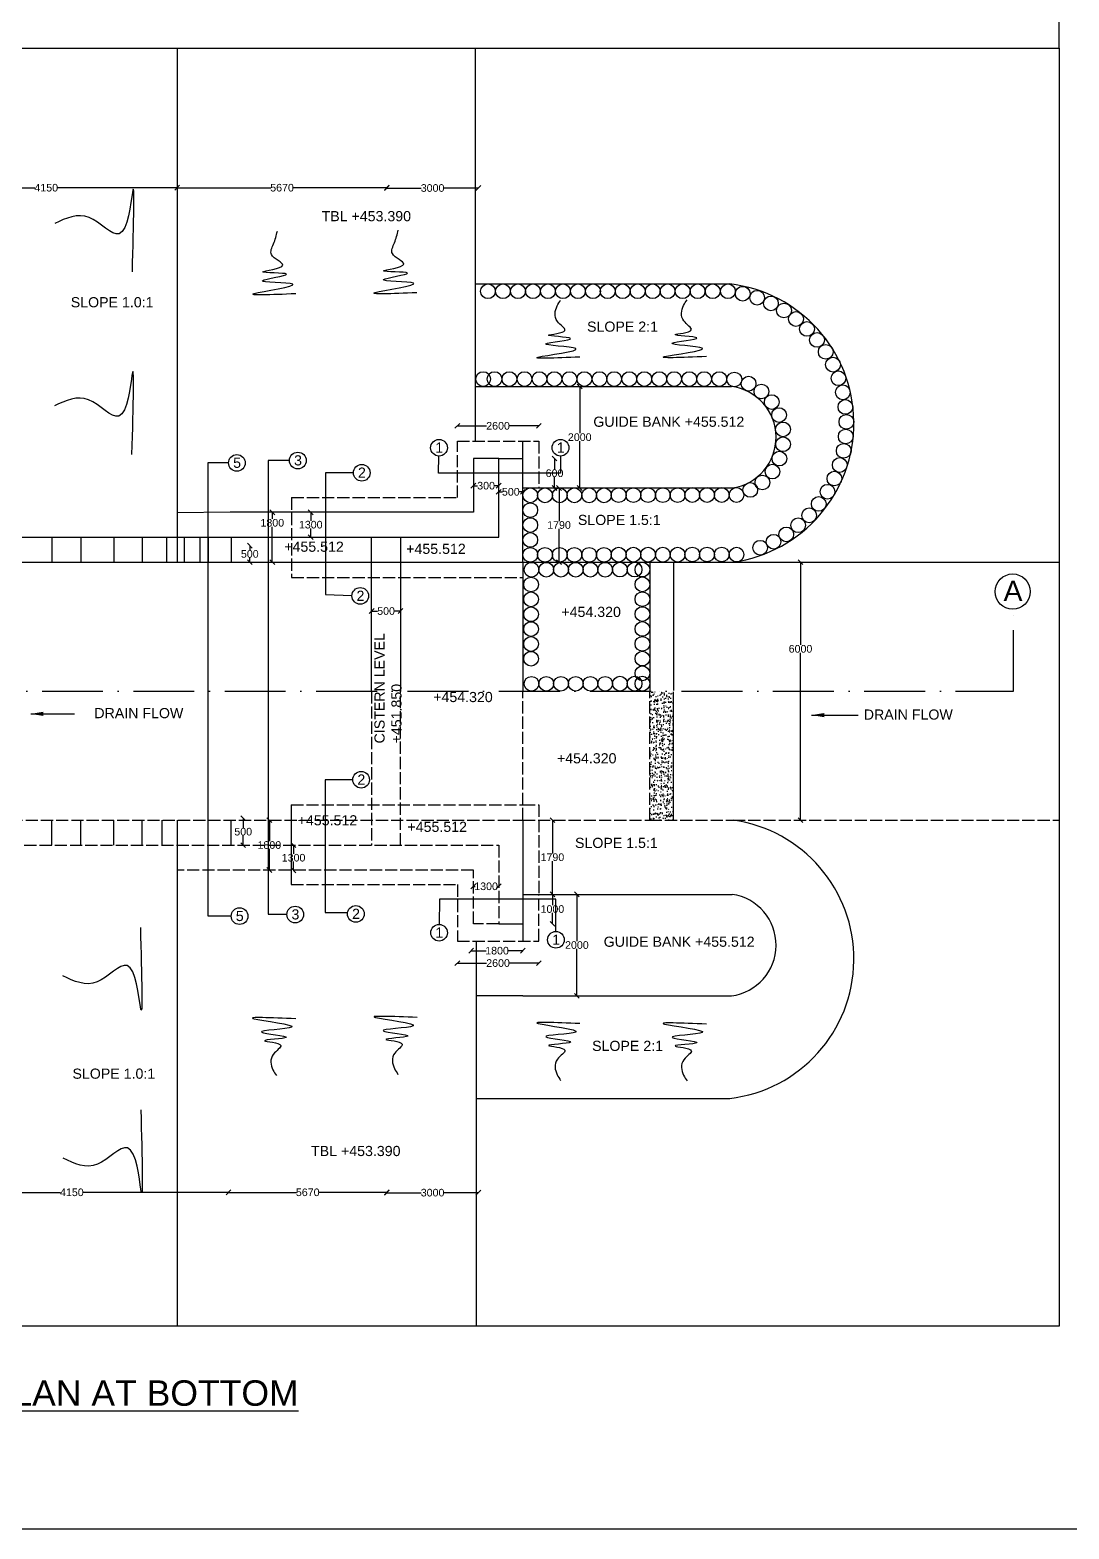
# Model space of a CAD drawing. Header units: millimetres. Extents: x 5124 to 3345995, y 2311 to 45968829.
# Drawn here: x 3292544 to 3313015, y 45924010 to 45953540 of the extents above; entities that cross this region are included whole.
import ezdxf

# ---------------------------------------------------------------- set-up
doc = ezdxf.new("R2010")
doc.units = ezdxf.units.MM
doc.header["$MEASUREMENT"] = 0
doc.linetypes.add('ACAD_ISO02W100', pattern=[15, 12, -3])
doc.linetypes.add('ACAD_ISO10W100', pattern=[18, 12, -3, 0, -3])
for name, color, linetype in [('DIMENSION', 7, 'Continuous'), ('DRAWING', 7, 'Continuous'), ('TEXT', 7, 'Continuous')]:
    doc.layers.add(name, color=color, linetype=linetype)
doc.styles.get("Standard").update_dxf_attribs({"font": 'arial.ttf', "height": 150})
doc.dimstyles.get("Standard").update_dxf_attribs({"dimtxt": 200, "dimasz": 110, "dimexe": 0.18, "dimexo": 0.0625, "dimgap": 0.09, "dimtad": 0, "dimtih": 1, "dimtoh": 1, "dimdec": 0, "dimzin": 0, "dimdsep": 46, "dimtxsty": 'Standard', "dimblk": 'OBLIQUE', "dimcen": 0.09, "dimse1": 1, "dimse2": 1, "dimadec": 0, "dimazin": 0, "dimtfac": 1, "dimtdec": 0, "dimtofl": 0, "dimtmove": 0, "dimatfit": 3, "dimfxl": 1, "dimtolj": 1, "dimtzin": 0, "dimarcsym": 0})

# ---------------------------------------------------------------- blocks, each defined once
blk = doc.blocks.new('_Oblique')
at = {"color": 0, "linetype": 'ByBlock', "lineweight": -2}
blk.add_line((-0.5, -0.5), (0.5, 0.5), dxfattribs=at)
blk = doc.blocks.new('*D59')
at = {"layer": 'Defpoints', "color": 0, "transparency": 16777216}
for p in [(3290283, 45950432), (3295445, 45950432), (3295445, 45950432)]:
    blk.add_point(p, dxfattribs=at)
at = {"layer": 'DIMENSION', "color": 0, "lineweight": -2, "transparency": 16777216}
for p, q in [((3290283, 45950432), (3292637, 45950432)), ((3295445, 45950432), (3293091, 45950432))]:
    blk.add_line(p, q, dxfattribs=at)
at = {"layer": 'DIMENSION', "color": 0, "lineweight": -2, "transparency": 16777216, "xscale": 95, "yscale": 95, "zscale": 95, "rotation": 180}
blk.add_blockref('_Oblique', (3290283, 45950432), dxfattribs=at)
at = {"layer": 'DIMENSION', "color": 0, "lineweight": -2, "transparency": 16777216, "xscale": 95, "yscale": 95, "zscale": 95}
blk.add_blockref('_Oblique', (3295445, 45950432), dxfattribs=at)
at = {"layer": 'DIMENSION', "color": 0, "transparency": 16777216, "insert": (3292864, 45950432), "char_height": 150, "attachment_point": 5}
blk.add_mtext('\\A1;4150', dxfattribs=at)
blk = doc.blocks.new('*D60')
at = {"layer": 'Defpoints', "color": 0, "transparency": 16777216}
for p in [(3295445, 45950432), (3299576, 45950432), (3299576, 45950432)]:
    blk.add_point(p, dxfattribs=at)
at = {"layer": 'DIMENSION', "color": 0, "lineweight": -2, "transparency": 16777216}
for p, q in [((3295445, 45950432), (3297286, 45950432)), ((3299576, 45950432), (3297734, 45950432))]:
    blk.add_line(p, q, dxfattribs=at)
at = {"layer": 'DIMENSION', "color": 0, "lineweight": -2, "transparency": 16777216, "xscale": 95, "yscale": 95, "zscale": 95, "rotation": 180}
blk.add_blockref('_Oblique', (3295445, 45950432), dxfattribs=at)
at = {"layer": 'DIMENSION', "color": 0, "lineweight": -2, "transparency": 16777216, "xscale": 95, "yscale": 95, "zscale": 95}
blk.add_blockref('_Oblique', (3299576, 45950432), dxfattribs=at)
at = {"layer": 'DIMENSION', "color": 0, "transparency": 16777216, "insert": (3297510, 45950432), "char_height": 150, "attachment_point": 5}
blk.add_mtext('\\A1;5670', dxfattribs=at)
blk = doc.blocks.new('*D68')
at = {"layer": 'Defpoints', "color": 0, "transparency": 16777216}
for p in [(3295381, 45943380), (3296874, 45943380), (3295366, 45943055)]:
    blk.add_point(p, dxfattribs=at)
at = {"layer": 'DIMENSION', "color": 0, "lineweight": -2, "transparency": 16777216}
for p, q in [((3296874, 45943380), (3296874, 45943294)), ((3296874, 45943055), (3296874, 45943141))]:
    blk.add_line(p, q, dxfattribs=at)
at = {"layer": 'DIMENSION', "color": 0, "lineweight": -2, "transparency": 16777216, "xscale": 95, "yscale": 95, "zscale": 95}
for p, rotation in [((3296874, 45943380), 90), ((3296874, 45943055), 270)]:
    blk.add_blockref('_Oblique', p, dxfattribs=dict(at, rotation=rotation))
at = {"layer": 'DIMENSION', "color": 0, "transparency": 16777216, "insert": (3296874, 45943218), "char_height": 150, "attachment_point": 5}
blk.add_mtext('\\A1;500', dxfattribs=at)
blk = doc.blocks.new('*D69')
at = {"layer": 'Defpoints', "color": 0, "transparency": 16777216}
for p in [(3297318, 45944039), (3297318, 45944039), (3297318, 45943055)]:
    blk.add_point(p, dxfattribs=at)
at = {"layer": 'DIMENSION', "color": 0, "lineweight": -2, "transparency": 16777216}
for p, q in [((3297318, 45944039), (3297318, 45943908)), ((3297318, 45943055), (3297318, 45943755))]:
    blk.add_line(p, q, dxfattribs=at)
at = {"layer": 'DIMENSION', "color": 0, "lineweight": -2, "transparency": 16777216, "xscale": 95, "yscale": 95, "zscale": 95}
for p, rotation in [((3297318, 45944039), 90), ((3297318, 45943055), 270)]:
    blk.add_blockref('_Oblique', p, dxfattribs=dict(at, rotation=rotation))
at = {"layer": 'DIMENSION', "color": 0, "transparency": 16777216, "insert": (3297318, 45943831), "char_height": 150, "attachment_point": 5}
blk.add_mtext('\\A1;1800', dxfattribs=at)
blk = doc.blocks.new('*D70')
at = {"layer": 'Defpoints', "color": 0, "transparency": 16777216}
for p in [(3300964, 45945741), (3300964, 45945439), (3302569, 45945439)]:
    blk.add_point(p, dxfattribs=at)
at = {"layer": 'DIMENSION', "color": 0, "lineweight": -2, "transparency": 16777216}
for p, q in [((3300964, 45945741), (3301541, 45945741)), ((3302569, 45945741), (3301991, 45945741))]:
    blk.add_line(p, q, dxfattribs=at)
at = {"layer": 'DIMENSION', "color": 0, "lineweight": -2, "transparency": 16777216, "xscale": 95, "yscale": 95, "zscale": 95, "rotation": 180}
blk.add_blockref('_Oblique', (3300964, 45945741), dxfattribs=at)
at = {"layer": 'DIMENSION', "color": 0, "lineweight": -2, "transparency": 16777216, "xscale": 95, "yscale": 95, "zscale": 95}
blk.add_blockref('_Oblique', (3302569, 45945741), dxfattribs=at)
at = {"layer": 'DIMENSION', "color": 0, "transparency": 16777216, "insert": (3301766, 45945741), "char_height": 150, "attachment_point": 5}
blk.add_mtext('\\A1;2600', dxfattribs=at)
blk = doc.blocks.new('*D71')
at = {"layer": 'Defpoints', "color": 0, "transparency": 16777216}
for p in [(3302255, 45945099), (3302879, 45945099), (3302869, 45944518)]:
    blk.add_point(p, dxfattribs=at)
at = {"layer": 'DIMENSION', "color": 0, "lineweight": -2, "transparency": 16777216}
for p, q in [((3302879, 45945099), (3302879, 45944885)), ((3302879, 45944518), (3302879, 45944732))]:
    blk.add_line(p, q, dxfattribs=at)
at = {"layer": 'DIMENSION', "color": 0, "lineweight": -2, "transparency": 16777216, "xscale": 95, "yscale": 95, "zscale": 95}
for p, rotation in [((3302879, 45945099), 90), ((3302879, 45944518), 270)]:
    blk.add_blockref('_Oblique', p, dxfattribs=dict(at, rotation=rotation))
at = {"layer": 'DIMENSION', "color": 0, "transparency": 16777216, "insert": (3302879, 45944808), "char_height": 150, "attachment_point": 5}
blk.add_mtext('\\A1;600', dxfattribs=at)
blk = doc.blocks.new('*D72')
at = {"layer": 'Defpoints', "color": 0, "transparency": 16777216}
for p in [(3303375, 45946517), (3303396, 45946517), (3303396, 45944518)]:
    blk.add_point(p, dxfattribs=at)
at = {"layer": 'DIMENSION', "color": 0, "lineweight": -2, "transparency": 16777216}
for p, q in [((3303375, 45946517), (3303375, 45945594)), ((3303375, 45944518), (3303375, 45945441))]:
    blk.add_line(p, q, dxfattribs=at)
at = {"layer": 'DIMENSION', "color": 0, "lineweight": -2, "transparency": 16777216, "xscale": 95, "yscale": 95, "zscale": 95}
for p, rotation in [((3303375, 45946517), 90), ((3303375, 45944518), 270)]:
    blk.add_blockref('_Oblique', p, dxfattribs=dict(at, rotation=rotation))
at = {"layer": 'DIMENSION', "color": 0, "transparency": 16777216, "insert": (3303375, 45945518), "char_height": 150, "attachment_point": 5}
blk.add_mtext('\\A1;2000', dxfattribs=at)
blk = doc.blocks.new('*D73')
at = {"layer": 'Defpoints', "color": 0, "transparency": 16777216}
for p in [(3302843, 45944518), (3302967, 45944518), (3302843, 45943055)]:
    blk.add_point(p, dxfattribs=at)
at = {"layer": 'DIMENSION', "color": 0, "lineweight": -2, "transparency": 16777216}
for p, q in [((3302967, 45944518), (3302967, 45943863)), ((3302967, 45943055), (3302967, 45943710))]:
    blk.add_line(p, q, dxfattribs=at)
at = {"layer": 'DIMENSION', "color": 0, "lineweight": -2, "transparency": 16777216, "xscale": 95, "yscale": 95, "zscale": 95}
for p, rotation in [((3302967, 45944518), 90), ((3302967, 45943055), 270)]:
    blk.add_blockref('_Oblique', p, dxfattribs=dict(at, rotation=rotation))
at = {"layer": 'DIMENSION', "color": 0, "transparency": 16777216, "insert": (3302967, 45943787), "char_height": 150, "attachment_point": 5}
blk.add_mtext('\\A1;1790', dxfattribs=at)
blk = doc.blocks.new('*D74')
at = {"layer": 'Defpoints', "color": 0, "transparency": 16777216}
for p in [(3307725, 45943055), (3307725, 45937975), (3307725, 45937975)]:
    blk.add_point(p, dxfattribs=at)
at = {"layer": 'DIMENSION', "color": 0, "lineweight": -2, "transparency": 16777216}
for p, q in [((3307725, 45943055), (3307725, 45941425)), ((3307725, 45937975), (3307725, 45941272))]:
    blk.add_line(p, q, dxfattribs=at)
at = {"layer": 'DIMENSION', "color": 0, "lineweight": -2, "transparency": 16777216, "xscale": 95, "yscale": 95, "zscale": 95}
for p, rotation in [((3307725, 45943055), 90), ((3307725, 45937975), 270)]:
    blk.add_blockref('_Oblique', p, dxfattribs=dict(at, rotation=rotation))
at = {"layer": 'DIMENSION', "color": 0, "transparency": 16777216, "insert": (3307725, 45941348), "char_height": 150, "attachment_point": 5}
blk.add_mtext('\\A1;6000', dxfattribs=at)
blk = doc.blocks.new('*D75')
at = {"layer": 'Defpoints', "color": 0, "transparency": 16777216}
for p in [(3296745, 45938012), (3296745, 45938012), (3296745, 45937480)]:
    blk.add_point(p, dxfattribs=at)
at = {"layer": 'DIMENSION', "color": 0, "lineweight": -2, "transparency": 16777216}
for p, q in [((3296745, 45938012), (3296745, 45937823)), ((3296745, 45937480), (3296745, 45937669))]:
    blk.add_line(p, q, dxfattribs=at)
at = {"layer": 'DIMENSION', "color": 0, "lineweight": -2, "transparency": 16777216, "xscale": 95, "yscale": 95, "zscale": 95}
for p, rotation in [((3296745, 45938012), 90), ((3296745, 45937480), 270)]:
    blk.add_blockref('_Oblique', p, dxfattribs=dict(at, rotation=rotation))
at = {"layer": 'DIMENSION', "color": 0, "transparency": 16777216, "insert": (3296745, 45937746), "char_height": 150, "attachment_point": 5}
blk.add_mtext('\\A1;500', dxfattribs=at)
blk = doc.blocks.new('*D76')
at = {"layer": 'Defpoints', "color": 0, "transparency": 16777216}
for p in [(3297018, 45937480), (3297018, 45936986), (3297737, 45936986)]:
    blk.add_point(p, dxfattribs=at)
at = {"layer": 'DIMENSION', "color": 0, "lineweight": -2, "transparency": 16777216}
for p, q in [((3297737, 45937480), (3297737, 45937310)), ((3297737, 45936986), (3297737, 45937157))]:
    blk.add_line(p, q, dxfattribs=at)
at = {"layer": 'DIMENSION', "color": 0, "lineweight": -2, "transparency": 16777216, "xscale": 95, "yscale": 95, "zscale": 95}
for p, rotation in [((3297737, 45937480), 90), ((3297737, 45936986), 270)]:
    blk.add_blockref('_Oblique', p, dxfattribs=dict(at, rotation=rotation))
at = {"layer": 'DIMENSION', "color": 0, "transparency": 16777216, "insert": (3297737, 45937233), "char_height": 150, "attachment_point": 5}
blk.add_mtext('\\A1;1300', dxfattribs=at)
blk = doc.blocks.new('*D77')
at = {"layer": 'Defpoints', "color": 0, "transparency": 16777216}
for p in [(3297260, 45937975), (3297260, 45936991), (3297260, 45936991)]:
    blk.add_point(p, dxfattribs=at)
at = {"layer": 'DIMENSION', "color": 0, "lineweight": -2, "transparency": 16777216}
for p, q in [((3297260, 45937975), (3297260, 45937560)), ((3297260, 45936991), (3297260, 45937406))]:
    blk.add_line(p, q, dxfattribs=at)
at = {"layer": 'DIMENSION', "color": 0, "lineweight": -2, "transparency": 16777216, "xscale": 95, "yscale": 95, "zscale": 95}
for p, rotation in [((3297260, 45937975), 90), ((3297260, 45936991), 270)]:
    blk.add_blockref('_Oblique', p, dxfattribs=dict(at, rotation=rotation))
at = {"layer": 'DIMENSION', "color": 0, "transparency": 16777216, "insert": (3297260, 45937483), "char_height": 150, "attachment_point": 5}
blk.add_mtext('\\A1;1800', dxfattribs=at)
blk = doc.blocks.new('*D78')
at = {"layer": 'Defpoints', "color": 0, "transparency": 16777216}
for p in [(3302255, 45936512), (3302837, 45936512), (3302255, 45935931)]:
    blk.add_point(p, dxfattribs=at)
at = {"layer": 'DIMENSION', "color": 0, "lineweight": -2, "transparency": 16777216}
for p, q in [((3302837, 45936512), (3302837, 45936298)), ((3302837, 45935931), (3302837, 45936145))]:
    blk.add_line(p, q, dxfattribs=at)
at = {"layer": 'DIMENSION', "color": 0, "lineweight": -2, "transparency": 16777216, "xscale": 95, "yscale": 95, "zscale": 95}
for p, rotation in [((3302837, 45936512), 90), ((3302837, 45935931), 270)]:
    blk.add_blockref('_Oblique', p, dxfattribs=dict(at, rotation=rotation))
at = {"layer": 'DIMENSION', "color": 0, "transparency": 16777216, "insert": (3302837, 45936222), "char_height": 150, "attachment_point": 5}
blk.add_mtext('\\A1;1000', dxfattribs=at)
blk = doc.blocks.new('*D79')
at = {"layer": 'Defpoints', "color": 0, "transparency": 16777216}
for p in [(3302837, 45937975), (3302837, 45937975), (3302837, 45936512)]:
    blk.add_point(p, dxfattribs=at)
at = {"layer": 'DIMENSION', "color": 0, "lineweight": -2, "transparency": 16777216}
for p, q in [((3302837, 45937975), (3302837, 45937320)), ((3302837, 45936512), (3302837, 45937167))]:
    blk.add_line(p, q, dxfattribs=at)
at = {"layer": 'DIMENSION', "color": 0, "lineweight": -2, "transparency": 16777216, "xscale": 95, "yscale": 95, "zscale": 95}
for p, rotation in [((3302837, 45937975), 90), ((3302837, 45936512), 270)]:
    blk.add_blockref('_Oblique', p, dxfattribs=dict(at, rotation=rotation))
at = {"layer": 'DIMENSION', "color": 0, "transparency": 16777216, "insert": (3302837, 45937243), "char_height": 150, "attachment_point": 5}
blk.add_mtext('\\A1;1790', dxfattribs=at)
blk = doc.blocks.new('*D80')
at = {"layer": 'Defpoints', "color": 0, "transparency": 16777216}
for p in [(3303319, 45936512), (3303653, 45936512), (3303497, 45934513)]:
    blk.add_point(p, dxfattribs=at)
at = {"layer": 'DIMENSION', "color": 0, "lineweight": -2, "transparency": 16777216}
for p, q in [((3303319, 45936512), (3303319, 45935589)), ((3303319, 45934513), (3303319, 45935436))]:
    blk.add_line(p, q, dxfattribs=at)
at = {"layer": 'DIMENSION', "color": 0, "lineweight": -2, "transparency": 16777216, "xscale": 95, "yscale": 95, "zscale": 95}
for p, rotation in [((3303319, 45936512), 90), ((3303319, 45934513), 270)]:
    blk.add_blockref('_Oblique', p, dxfattribs=dict(at, rotation=rotation))
at = {"layer": 'DIMENSION', "color": 0, "transparency": 16777216, "insert": (3303319, 45935513), "char_height": 150, "attachment_point": 5}
blk.add_mtext('\\A1;2000', dxfattribs=at)
blk = doc.blocks.new('*D106')
at = {"layer": 'Defpoints', "color": 0, "transparency": 16777216}
for p in [(3299576, 45950432), (3301377, 45950432), (3301377, 45950426)]:
    blk.add_point(p, dxfattribs=at)
at = {"layer": 'DIMENSION', "color": 0, "lineweight": -2, "transparency": 16777216}
for p, q in [((3299576, 45950426), (3300253, 45950426)), ((3301377, 45950426), (3300700, 45950426))]:
    blk.add_line(p, q, dxfattribs=at)
at = {"layer": 'DIMENSION', "color": 0, "lineweight": -2, "transparency": 16777216, "xscale": 95, "yscale": 95, "zscale": 95, "rotation": 180}
blk.add_blockref('_Oblique', (3299576, 45950426), dxfattribs=at)
at = {"layer": 'DIMENSION', "color": 0, "lineweight": -2, "transparency": 16777216, "xscale": 95, "yscale": 95, "zscale": 95}
blk.add_blockref('_Oblique', (3301377, 45950426), dxfattribs=at)
at = {"layer": 'DIMENSION', "color": 0, "transparency": 16777216, "insert": (3300476, 45950426), "char_height": 150, "attachment_point": 5}
blk.add_mtext('\\A1;3000', dxfattribs=at)
blk = doc.blocks.new('*D111')
at = {"layer": 'Defpoints', "color": 0, "transparency": 16777216}
for p in [(3290283, 45930642), (3296456, 45930642), (3296456, 45930642)]:
    blk.add_point(p, dxfattribs=at)
at = {"layer": 'DIMENSION', "color": 0, "lineweight": -2, "transparency": 16777216}
for p, q in [((3290283, 45930642), (3293142, 45930642)), ((3296456, 45930642), (3293596, 45930642))]:
    blk.add_line(p, q, dxfattribs=at)
at = {"layer": 'DIMENSION', "color": 0, "lineweight": -2, "transparency": 16777216, "xscale": 95, "yscale": 95, "zscale": 95, "rotation": 180}
blk.add_blockref('_Oblique', (3290283, 45930642), dxfattribs=at)
at = {"layer": 'DIMENSION', "color": 0, "lineweight": -2, "transparency": 16777216, "xscale": 95, "yscale": 95, "zscale": 95}
blk.add_blockref('_Oblique', (3296456, 45930642), dxfattribs=at)
at = {"layer": 'DIMENSION', "color": 0, "transparency": 16777216, "insert": (3293369, 45930642), "char_height": 150, "attachment_point": 5}
blk.add_mtext('\\A1;4150', dxfattribs=at)
blk = doc.blocks.new('*D107')
at = {"layer": 'Defpoints', "color": 0, "transparency": 16777216}
for p in [(3296456, 45930642), (3299576, 45930642), (3299576, 45930642)]:
    blk.add_point(p, dxfattribs=at)
at = {"layer": 'DIMENSION', "color": 0, "lineweight": -2, "transparency": 16777216}
for p, q in [((3296456, 45930642), (3297792, 45930642)), ((3299576, 45930642), (3298240, 45930642))]:
    blk.add_line(p, q, dxfattribs=at)
at = {"layer": 'DIMENSION', "color": 0, "lineweight": -2, "transparency": 16777216, "xscale": 95, "yscale": 95, "zscale": 95, "rotation": 180}
blk.add_blockref('_Oblique', (3296456, 45930642), dxfattribs=at)
at = {"layer": 'DIMENSION', "color": 0, "lineweight": -2, "transparency": 16777216, "xscale": 95, "yscale": 95, "zscale": 95}
blk.add_blockref('_Oblique', (3299576, 45930642), dxfattribs=at)
at = {"layer": 'DIMENSION', "color": 0, "transparency": 16777216, "insert": (3298016, 45930642), "char_height": 150, "attachment_point": 5}
blk.add_mtext('\\A1;5670', dxfattribs=at)
blk = doc.blocks.new('*D112')
at = {"layer": 'Defpoints', "color": 0, "transparency": 16777216}
for p in [(3299576, 45930642), (3301377, 45930642), (3301377, 45930635)]:
    blk.add_point(p, dxfattribs=at)
at = {"layer": 'DIMENSION', "color": 0, "lineweight": -2, "transparency": 16777216}
for p, q in [((3299576, 45930635), (3300253, 45930635)), ((3301377, 45930635), (3300700, 45930635))]:
    blk.add_line(p, q, dxfattribs=at)
at = {"layer": 'DIMENSION', "color": 0, "lineweight": -2, "transparency": 16777216, "xscale": 95, "yscale": 95, "zscale": 95, "rotation": 180}
blk.add_blockref('_Oblique', (3299576, 45930635), dxfattribs=at)
at = {"layer": 'DIMENSION', "color": 0, "lineweight": -2, "transparency": 16777216, "xscale": 95, "yscale": 95, "zscale": 95}
blk.add_blockref('_Oblique', (3301377, 45930635), dxfattribs=at)
at = {"layer": 'DIMENSION', "color": 0, "transparency": 16777216, "insert": (3300476, 45930635), "char_height": 150, "attachment_point": 5}
blk.add_mtext('\\A1;3000', dxfattribs=at)
blk = doc.blocks.new('*D115')
at = {"layer": 'Defpoints', "color": 0, "transparency": 16777216}
for p in [(3291301, 45944039), (3298072, 45944039), (3291301, 45943572)]:
    blk.add_point(p, dxfattribs=at)
at = {"layer": 'DIMENSION', "color": 0, "lineweight": -2, "transparency": 16777216}
for p, q in [((3291301, 45944039), (3291301, 45943882)), ((3291301, 45943572), (3291301, 45943729))]:
    blk.add_line(p, q, dxfattribs=at)
at = {"layer": 'DIMENSION', "color": 0, "lineweight": -2, "transparency": 16777216, "xscale": 95, "yscale": 95, "zscale": 95}
for p, rotation in [((3291301, 45944039), 90), ((3291301, 45943572), 270)]:
    blk.add_blockref('_Oblique', p, dxfattribs=dict(at, rotation=rotation))
at = {"layer": 'DIMENSION', "color": 0, "transparency": 16777216, "insert": (3291301, 45943806), "char_height": 150, "attachment_point": 5}
blk.add_mtext('\\A1;1300', dxfattribs=at)
blk = doc.blocks.new('*D116')
at = {"layer": 'Defpoints', "color": 0, "transparency": 16777216}
for p in [(3300964, 45935591), (3302569, 45935591), (3302569, 45935158)]:
    blk.add_point(p, dxfattribs=at)
at = {"layer": 'DIMENSION', "color": 0, "lineweight": -2, "transparency": 16777216}
for p, q in [((3300964, 45935158), (3301541, 45935158)), ((3302569, 45935158), (3301991, 45935158))]:
    blk.add_line(p, q, dxfattribs=at)
at = {"layer": 'DIMENSION', "color": 0, "lineweight": -2, "transparency": 16777216, "xscale": 95, "yscale": 95, "zscale": 95, "rotation": 180}
blk.add_blockref('_Oblique', (3300964, 45935158), dxfattribs=at)
at = {"layer": 'DIMENSION', "color": 0, "lineweight": -2, "transparency": 16777216, "xscale": 95, "yscale": 95, "zscale": 95}
blk.add_blockref('_Oblique', (3302569, 45935158), dxfattribs=at)
at = {"layer": 'DIMENSION', "color": 0, "transparency": 16777216, "insert": (3301766, 45935158), "char_height": 150, "attachment_point": 5}
blk.add_mtext('\\A1;2600', dxfattribs=at)
blk = doc.blocks.new('*D117')
at = {"layer": 'Defpoints', "color": 0, "transparency": 16777216}
for p in [(3299275, 45942093), (3299843, 45942093), (3299843, 45942093)]:
    blk.add_point(p, dxfattribs=at)
at = {"layer": 'DIMENSION', "color": 0, "lineweight": -2, "transparency": 16777216}
for p, q in [((3299275, 45942093), (3299393, 45942093)), ((3299843, 45942093), (3299725, 45942093))]:
    blk.add_line(p, q, dxfattribs=at)
at = {"layer": 'DIMENSION', "color": 0, "lineweight": -2, "transparency": 16777216, "xscale": 95, "yscale": 95, "zscale": 95, "rotation": 180}
blk.add_blockref('_Oblique', (3299275, 45942093), dxfattribs=at)
at = {"layer": 'DIMENSION', "color": 0, "lineweight": -2, "transparency": 16777216, "xscale": 95, "yscale": 95, "zscale": 95}
blk.add_blockref('_Oblique', (3299843, 45942093), dxfattribs=at)
at = {"layer": 'DIMENSION', "color": 0, "transparency": 16777216, "insert": (3299559, 45942093), "char_height": 150, "attachment_point": 5}
blk.add_mtext('\\A1;500', dxfattribs=at)
blk = doc.blocks.new('*D118')
at = {"layer": 'Defpoints', "color": 0, "transparency": 16777216}
for p in [(3301280, 45944562), (3301280, 45944562), (3301779, 45944562)]:
    blk.add_point(p, dxfattribs=at)
at = {"layer": 'DIMENSION', "color": 0, "lineweight": -2, "transparency": 16777216}
for p, q in [((3301280, 45944562), (3301364, 45944562)), ((3301779, 45944562), (3301695, 45944562))]:
    blk.add_line(p, q, dxfattribs=at)
at = {"layer": 'DIMENSION', "color": 0, "lineweight": -2, "transparency": 16777216, "xscale": 95, "yscale": 95, "zscale": 95, "rotation": 180}
blk.add_blockref('_Oblique', (3301280, 45944562), dxfattribs=at)
at = {"layer": 'DIMENSION', "color": 0, "lineweight": -2, "transparency": 16777216, "xscale": 95, "yscale": 95, "zscale": 95}
blk.add_blockref('_Oblique', (3301779, 45944562), dxfattribs=at)
at = {"layer": 'DIMENSION', "color": 0, "transparency": 16777216, "insert": (3301530, 45944562), "char_height": 150, "attachment_point": 5}
blk.add_mtext('\\A1;300', dxfattribs=at)
blk = doc.blocks.new('*D119')
at = {"layer": 'Defpoints', "color": 0, "transparency": 16777216}
for p in [(3301779, 45944390), (3302255, 45944441), (3302255, 45944373)]:
    blk.add_point(p, dxfattribs=at)
at = {"layer": 'DIMENSION', "color": 0, "lineweight": -2, "transparency": 16777216}
for p, q in [((3301779, 45944441), (3301852, 45944441)), ((3302255, 45944441), (3302183, 45944441))]:
    blk.add_line(p, q, dxfattribs=at)
at = {"layer": 'DIMENSION', "color": 0, "lineweight": -2, "transparency": 16777216, "xscale": 95, "yscale": 95, "zscale": 95, "rotation": 180}
blk.add_blockref('_Oblique', (3301779, 45944441), dxfattribs=at)
at = {"layer": 'DIMENSION', "color": 0, "lineweight": -2, "transparency": 16777216, "xscale": 95, "yscale": 95, "zscale": 95}
blk.add_blockref('_Oblique', (3302255, 45944441), dxfattribs=at)
at = {"layer": 'DIMENSION', "color": 0, "transparency": 16777216, "insert": (3302017, 45944441), "char_height": 150, "attachment_point": 5}
blk.add_mtext('\\A1;500', dxfattribs=at)
blk = doc.blocks.new('*D120')
at = {"layer": 'Defpoints', "color": 0, "transparency": 16777216}
for p in [(3297982, 45944039), (3298075, 45944039), (3297919, 45943550)]:
    blk.add_point(p, dxfattribs=at)
at = {"layer": 'DIMENSION', "color": 0, "lineweight": -2, "transparency": 16777216}
for p, q in [((3298075, 45944039), (3298075, 45943871)), ((3298075, 45943550), (3298075, 45943717))]:
    blk.add_line(p, q, dxfattribs=at)
at = {"layer": 'DIMENSION', "color": 0, "lineweight": -2, "transparency": 16777216, "xscale": 95, "yscale": 95, "zscale": 95}
for p, rotation in [((3298075, 45944039), 90), ((3298075, 45943550), 270)]:
    blk.add_blockref('_Oblique', p, dxfattribs=dict(at, rotation=rotation))
at = {"layer": 'DIMENSION', "color": 0, "transparency": 16777216, "insert": (3298075, 45943794), "char_height": 150, "attachment_point": 5}
blk.add_mtext('\\A1;1300', dxfattribs=at)
blk = doc.blocks.new('*D121')
at = {"layer": 'Defpoints', "color": 0, "transparency": 16777216}
for p in [(3301280, 45936674), (3301779, 45936674), (3301779, 45936670)]:
    blk.add_point(p, dxfattribs=at)
at = {"layer": 'DIMENSION', "color": 0, "lineweight": -2, "transparency": 16777216}
for p, q in [((3301280, 45936670), (3301313, 45936670)), ((3301779, 45936670), (3301746, 45936670))]:
    blk.add_line(p, q, dxfattribs=at)
at = {"layer": 'DIMENSION', "color": 0, "lineweight": -2, "transparency": 16777216, "xscale": 95, "yscale": 95, "zscale": 95, "rotation": 180}
blk.add_blockref('_Oblique', (3301280, 45936670), dxfattribs=at)
at = {"layer": 'DIMENSION', "color": 0, "lineweight": -2, "transparency": 16777216, "xscale": 95, "yscale": 95, "zscale": 95}
blk.add_blockref('_Oblique', (3301779, 45936670), dxfattribs=at)
at = {"layer": 'DIMENSION', "color": 0, "transparency": 16777216, "insert": (3301530, 45936670), "char_height": 150, "attachment_point": 5}
blk.add_mtext('\\A1;1300', dxfattribs=at)
blk = doc.blocks.new('*D122')
at = {"layer": 'Defpoints', "color": 0, "transparency": 16777216}
for p in [(3301236, 45935931), (3302255, 45935931), (3302255, 45935402)]:
    blk.add_point(p, dxfattribs=at)
at = {"layer": 'DIMENSION', "color": 0, "lineweight": -2, "transparency": 16777216}
for p, q in [((3301236, 45935402), (3301529, 45935402)), ((3302255, 45935402), (3301962, 45935402))]:
    blk.add_line(p, q, dxfattribs=at)
at = {"layer": 'DIMENSION', "color": 0, "lineweight": -2, "transparency": 16777216, "xscale": 95, "yscale": 95, "zscale": 95, "rotation": 180}
blk.add_blockref('_Oblique', (3301236, 45935402), dxfattribs=at)
at = {"layer": 'DIMENSION', "color": 0, "lineweight": -2, "transparency": 16777216, "xscale": 95, "yscale": 95, "zscale": 95}
blk.add_blockref('_Oblique', (3302255, 45935402), dxfattribs=at)
at = {"layer": 'DIMENSION', "color": 0, "transparency": 16777216, "insert": (3301746, 45935402), "char_height": 150, "attachment_point": 5}
blk.add_mtext('\\A1;1800', dxfattribs=at)

msp = doc.modelspace()

# ---------------------------------------------------------------- hatches: boundary and pattern name
at = {"layer": 'TEXT'}
h = msp.add_hatch(dxfattribs=at)
h.set_pattern_fill('AR-CONC', color=256, scale=25, style=0)
h.set_pattern_definition([(50, (0, 0), (179.31504565, -15.68803375), [18.75, -206.25]), (355, (0, 0), (-34.6878334, 188.0480334), [15, -165]), (100.4514, (14.94, -1.3), (144.6273454, 172.3598855), [15.9350475, -175.285528]), (46.1842, (0, 50), (266.8102622, -41.3797536), [28.125, -309.375]), (96.6356, (22.23, 46.55), (233.6656764, 243.5294677), [23.902572, -262.92825]), (351.1842, (0, 50), (233.6654863, 243.5296502), [22.5, -247.5]), (21, (25, 37.5), (149.22676303, -100.65472267), [18.75, -206.25]), (326, (25, 37.5), (60.828833, 181.28751126), [15, -165]), (71.4514, (37.44, 29.11), (210.05565715, 80.6326242), [15.9350475, -175.285528]), (37.5, (0, 0), (3.03996383, 83.22346346), [0, -163, 0, -167.5, 0, -165.625]), (7.5, (0, 0), (65.76738436, 98.60292797), [0, -95.5, 0, -159.25, 0, -63.125]), (327.5, (-55.75, 0), (133.45560904, -5.63871793), [0, -62.5, 0, -195, 0, -258.75]), (317.5, (-80.75, 0), (145.79654234, 25.02624558), [0, -81.25, 0, -129.5, 0, -183.75])])
h.paths.add_polyline_path([(3305219.4, 45940503.8), (3304755.1, 45940503.8), (3304755.1, 45937974.6), (3305219.4, 45937974.6)])

# ---------------------------------------------------------------- linework, layer by layer
at = {"layer": 'DIMENSION'}
for p, q in [((3298915.2, 45944817.2), (3298366.8, 45944817.2)), ((3298366.8, 45944817.2), (3298366.8, 45942418.8)), ((3298366.8, 45942418.8), (3298886.8, 45942397.9))]:
    msp.add_line(p, q, dxfattribs=at)
msp.add_lwpolyline([(3345870.9, 45924009.6), (3264270.8, 45924009.6), (3264270.8, 45968829.2), (3345870.9, 45968829.2)], close=True, dxfattribs=at)
for points in [[(3312823.9, 45953181.5), (3312823.9, 45967422.7), (3264670.7, 45967422.7), (3264670.7, 45953189.9)], [(3296508.9, 45936082.8), (3296057.4, 45936082.8), (3296057.4, 45945019.3), (3296455.8, 45945019.3)], [(3297656.5, 45945058.5), (3297234.2, 45945058.5), (3297234.2, 45936124.6), (3297603.2, 45936124.6)], [(3302996.3, 45945146.4), (3302996.3, 45944806.8), (3300593.3, 45944806.8), (3300599.5, 45945146.6)], [(3298903.5, 45938770.8), (3298360.1, 45938770.8), (3298360.1, 45936153.1), (3298786.4, 45936153.1)], [(3297690.7, 45938276.1), (3297690.7, 45936703.1)], [(3302906.7, 45935780.9), (3302906.7, 45936418.2), (3300610.6, 45936418.2), (3300605.2, 45935921.2)], [(3302255.3, 45934513.1), (3301336.7, 45934513.1)]]:
    msp.add_lwpolyline(points, dxfattribs=at)
for centre, radius in [((3300602.5, 45945310.9), 164.4), ((3302996.3, 45945310.7), 164.4), ((3296620.2, 45945010.8), 164.4), ((3297820.9, 45945058.5), 164.4), ((3299079.6, 45944817.2), 164.4), ((3311904.9, 45942476.1), 347.7), ((3299051.1, 45942391.2), 164.4), ((3299067.9, 45938770.8), 164.4), ((3298963.8, 45936125.6), 164.4), ((3296673.3, 45936083.2), 164.4), ((3297770, 45936114.5), 164.4), ((3300603.4, 45935756.8), 164.4), ((3302906.7, 45935616.5), 164.4)]:
    msp.add_circle(centre, radius, dxfattribs=at)
for points in [[(3300162.9, 45948364), (3299344.3, 45948368.3), (3300101.7, 45948555), (3299507.3, 45948622), (3299981.8, 45948751.3), (3299512, 45948794.4), (3299909.9, 45948928.5), (3299684.6, 45949134.4), (3299723, 45949345.1), (3299799.6, 45949595.1)], [(3297780.6, 45948343.2), (3296961.9, 45948347.4), (3297719.3, 45948534.2), (3297124.9, 45948601.2), (3297599.5, 45948730.5), (3297129.7, 45948773.6), (3297527.6, 45948907.6), (3297302.3, 45949113.5), (3297340.6, 45949324.2), (3297417.3, 45949574.2)]]:
    msp.add_spline(points, degree=3, dxfattribs=at)
at = {"layer": 'DRAWING'}
for points in [[(3290282.7, 45953181.5), (3312823.9, 45953181.5), (3312823.9, 45928005), (3264670.7, 45928005), (3264670.7, 45953189.9), (3290282.7, 45953181.5)], [(3295445, 45953181.5), (3295445, 45943055.5)], [(3301322.4, 45945439.2), (3301322.4, 45948583.2), (3301322.4, 45953181.5)], [(3301322.4, 45948536.9), (3306330.2, 45948536.9)], [(3301322.4, 45946517), (3306362.3, 45946517)], [(3302255.3, 45944518), (3302255.3, 45945439.2)], [(3291785.5, 45943549.6), (3301779.4, 45943549.6), (3301779.4, 45945098.9), (3301279.8, 45945098.9), (3301279.8, 45944038.8), (3296489.4, 45944038.8), (3295445, 45944029.1)], [(3301779.4, 45945098.9), (3302255.3, 45945098.9)], [(3302255.3, 45943055.5), (3302255.3, 45944518), (3306379.9, 45944518)], [(3292976.4, 45943549.6), (3292976.4, 45943055.5)], [(3293546.3, 45943549.6), (3293546.3, 45943055.5)], [(3294193.8, 45943549.6), (3294193.8, 45943055.5)], [(3294756.1, 45943549.6), (3294756.1, 45943055.5)], [(3295234.8, 45943549.6), (3295234.8, 45943055.5)], [(3295584.3, 45943549.6), (3295584.3, 45943055.5)], [(3295888.2, 45943549.6), (3295888.2, 45943055.5)], [(3296053, 45943549.6), (3296053, 45943055.5)], [(3296508.9, 45943549.6), (3296508.9, 45943055.5)], [(3299275, 45940515), (3299275, 45943549.6)], [(3299843, 45943549.6), (3299843, 45940508.1)], [(3283458.8, 45940515), (3283458.8, 45943055.5), (3302255.3, 45943055.5), (3302255.3, 45940515)], [(3302255.3, 45943055.5), (3304755.1, 45943055.5), (3304755.1, 45940515)], [(3304755.1, 45943055.5), (3306394.9, 45943055.5)], [(3305219.4, 45943055.5), (3305219.4, 45940526.3)], [(3306394.9, 45943055.5), (3312823.9, 45943055.5)], [(3305219.4, 45937974.6), (3305219.4, 45940503.8)], [(3292976.4, 45937480.5), (3292976.4, 45937974.6)], [(3293546.3, 45937480.5), (3293546.3, 45937974.6)], [(3294193.8, 45937480.5), (3294193.8, 45937974.6)], [(3294756.1, 45937480.5), (3294756.1, 45937974.6)], [(3295147.1, 45937480.5), (3295147.1, 45937974.6)], [(3295450, 45928005), (3295450, 45937974.6)], [(3296053, 45937480.5), (3296053, 45937974.6)], [(3296508.9, 45937480.5), (3296508.9, 45937974.6)], [(3302255.3, 45937974.6), (3302255.3, 45936512.1), (3306379.9, 45936512.1)], [(3302255.3, 45936512.1), (3302255.3, 45935590.9)], [(3301779.4, 45935931.2), (3302255.3, 45935931.2)], [(3301336.7, 45935590.9), (3301336.7, 45933571), (3301336.7, 45928005)], [(3302255.3, 45934513.1), (3306362.3, 45934513.1)], [(3301336.7, 45932493.2), (3306330.2, 45932493.2)]]:
    msp.add_lwpolyline(points, dxfattribs=at)
at = {"layer": 'DRAWING', "linetype": 'ACAD_ISO02W100', "ltscale": 20}
for points in [[(3297698.1, 45944327), (3300963.9, 45944327), (3300963.9, 45945439.2), (3302568.6, 45945439.2), (3302568.6, 45944518)], [(3297698.1, 45944327), (3297698.1, 45942754)], [(3297698.1, 45942754), (3302255.3, 45942754)], [(3283458.8, 45940515), (3283458.8, 45937974.6), (3302255.3, 45937974.6), (3302255.3, 45940515)], [(3299275, 45940515), (3299275, 45937480.5)], [(3299843, 45937480.5), (3299843, 45940521.9)], [(3302255.3, 45937974.6), (3304755.1, 45937974.6), (3304755.1, 45940515)], [(3297690.7, 45938276.1), (3302255.3, 45938276.1)], [(3302255.3, 45938276.1), (3302568.6, 45938276.1), (3302568.6, 45936512.1)], [(3304755.1, 45937974.6), (3306394.9, 45937974.6)], [(3306394.9, 45937974.6), (3312823.9, 45937974.6)], [(3291832.3, 45937480.5), (3301779.4, 45937480.5), (3301779.4, 45935931.2), (3301279.8, 45935931.2), (3301279.8, 45936991.3), (3295450, 45936991.3)], [(3297690.7, 45936703.1), (3300963.9, 45936703.1), (3300963.9, 45935590.9), (3302568.6, 45935590.9), (3302568.6, 45936512.1)]]:
    msp.add_lwpolyline(points, dxfattribs=at)
at = {"layer": 'DRAWING', "linetype": 'ACAD_ISO10W100', "ltscale": 100}
msp.add_lwpolyline([(3265779.2, 45940515), (3311922.8, 45940515), (3311922.8, 45942128.8)], dxfattribs=at)
at = {"layer": 'DRAWING'}
for centre in [(3301566.9, 45948391.9), (3301861.6, 45948391.9), (3302158.5, 45948391.9), (3302453, 45948391.9), (3302747.7, 45948391.9), (3303044.7, 45948391.9), (3303339.1, 45948391.9), (3303636.1, 45948391.9), (3303925.6, 45948391.9), (3304222.5, 45948391.9), (3304517, 45948391.9), (3304813.9, 45948391.9), (3305106.7, 45948391.9), (3305403.6, 45948391.9), (3305698.1, 45948391.9), (3305995, 45948391.9), (3306295.6, 45948391.9), (3306586.2, 45948344.3), (3306870.3, 45948264.1), (3307141.8, 45948153.5), (3307399.2, 45948013.3), (3307636.1, 45947846.5), (3307852.5, 45947650.5), (3308050.1, 45947434), (3308222.1, 45947198.9), (3308365.2, 45946946.9), (3301473.1, 45946662.1), (3301695.5, 45946662.1), (3301990.2, 45946662.1), (3302287.1, 45946662.1), (3302581.6, 45946662.1), (3302876.3, 45946662.1), (3303173.3, 45946662.1), (3303467.7, 45946662.1), (3303764.6, 45946662.1), (3304054.2, 45946662.1), (3304351.1, 45946662.1), (3304645.6, 45946662.1), (3304942.5, 45946662.1), (3305235.3, 45946662.1), (3305532.2, 45946662.1), (3305826.7, 45946662.1), (3306123.6, 45946662.1), (3306421.4, 45946655.1), (3306701.6, 45946572.2), (3308472.6, 45946679.4), (3306955.3, 45946418), (3307159, 45946209.6), (3308559.4, 45946401.9), (3307303.2, 45945952.7), (3308608.8, 45946114), (3307379.4, 45945670.8), (3308629.3, 45945820.9), (3307381.1, 45945379.1), (3308616.9, 45945531.5), (3307309.8, 45945095.7), (3308576.9, 45945249.5), (3307172.2, 45944840.4), (3308498.7, 45944970.5), (3306735.3, 45944479), (3306974.4, 45944625.6), (3308256.2, 45944443.1), (3308393.4, 45944703.2), (3302400.4, 45944372.9), (3302690.6, 45944372.9), (3302980.9, 45944372.9), (3303271.1, 45944372.9), (3303561.3, 45944372.9), (3303851.5, 45944372.9), (3304141.8, 45944375.9), (3304432, 45944375.9), (3304722.3, 45944375.9), (3305012.5, 45944375.9), (3305302.7, 45944375.9), (3305593, 45944378.5), (3305883.2, 45944378.5), (3306173.4, 45944378.5), (3306463.6, 45944378.5), (3308083.4, 45944203.2), (3302400.4, 45944081), (3307895.9, 45943978), (3302400.4, 45943786.8), (3307444.6, 45943602.5), (3307678.5, 45943783.5), (3302400.4, 45943494.8), (3306930.3, 45943340.7), (3307193.7, 45943458.6), (3302400.4, 45943200.6), (3302690.6, 45943200.6), (3302980.9, 45943200.6), (3303271.1, 45943200.6), (3303561.3, 45943200.6), (3303851.5, 45943200.6), (3304141.8, 45943203.6), (3304432, 45943203.6), (3304722.3, 45943203.6), (3305012.5, 45943203.6), (3305302.7, 45943203.6), (3305593, 45943206.3), (3305883.2, 45943206.3), (3306173.4, 45943206.3), (3306464.7, 45943206), (3302425.2, 45942906.4), (3302715.5, 45942906.4), (3303005.7, 45942906.4), (3303295.9, 45942906.4), (3303586.1, 45942906.4), (3303876.4, 45942906.4), (3304166.6, 45942909.4), (3304456.8, 45942909.4), (3304610, 45942909.4), (3302415.6, 45942616.2), (3304610, 45942619.2), (3302415.6, 45942324.3), (3304610, 45942327.3), (3302415.6, 45942030), (3304610, 45942033), (3302415.6, 45941738.1), (3304610, 45941741), (3302415.6, 45941443.9), (3304610, 45941446.9), (3302415.6, 45941153.7), (3304610, 45941156.6), (3302425.2, 45940660.1), (3302715.5, 45940660.1), (3303005.7, 45940660.1), (3303295.9, 45940660.1), (3303586.1, 45940660.1), (3303876.4, 45940660.1), (3304166.6, 45940663.1), (3304456.8, 45940663.1), (3304610, 45940866.4), (3304610, 45940663.1)]:
    msp.add_circle(centre, 145.1, dxfattribs=at)
for centre, radius, start, end in [((3306014, 45945792.1), 2763, 277.92413, 83.42874), ((3306235.4, 45945516.3), 1008.7, 278.23243, 82.77744), ((3306014, 45935238), 2763, 276.57126, 82.07587), ((3306235.4, 45935513.8), 1008.7, 277.22256, 81.76757)]:
    msp.add_arc(centre, radius, start, end, dxfattribs=at)
for points in [[(3294561, 45948772.5), (3294561, 45950335.4), (3294299.1, 45949524.7), (3293707, 45949846.9), (3293031.8, 45949728.6)], [(3303379.9, 45947095.9), (3302556.9, 45947095.9), (3303297.7, 45947264.1), (3302706.3, 45947359.6), (3303193.2, 45947464), (3302763, 45947529.6), (3303082.6, 45947622.1), (3302936.3, 45947798.1), (3302930.5, 45948103.8), (3302999.2, 45948217.2)], [(3305871, 45947105.4), (3305047.9, 45947105.4), (3305788.8, 45947273.6), (3305197.4, 45947369.1), (3305684.2, 45947473.5), (3305254.1, 45947539.1), (3305573.7, 45947631.6), (3305427.3, 45947807.7), (3305421.5, 45948113.3), (3305490.2, 45948226.7)], [(3294553.4, 45945179.7), (3294553.4, 45946742.7), (3294291.5, 45945932), (3293699.4, 45946254.1), (3293024.1, 45946135.8)], [(3294718.7, 45935861), (3294718.7, 45934298), (3294456.8, 45935108.7), (3293864.7, 45934786.6), (3293189.4, 45934904.9)], [(3297781.1, 45934062.6), (3296958, 45934062.6), (3297698.9, 45933894.4), (3297107.4, 45933798.9), (3297594.3, 45933694.5), (3297164.2, 45933628.8), (3297483.8, 45933536.4), (3297337.4, 45933360.3), (3297331.6, 45933054.7), (3297400.3, 45932941.3)], [(3300174.6, 45934087), (3299351.5, 45934087), (3300092.4, 45933918.8), (3299500.9, 45933823.3), (3299987.8, 45933718.9), (3299557.7, 45933653.2), (3299877.3, 45933560.7), (3299730.9, 45933384.7), (3299725.1, 45933079.1), (3299793.8, 45932965.7)], [(3303379.9, 45933967.1), (3302556.9, 45933967.1), (3303297.7, 45933798.9), (3302706.3, 45933703.5), (3303193.2, 45933599), (3302763, 45933533.4), (3303082.6, 45933440.9), (3302936.3, 45933264.9), (3302930.5, 45932959.2), (3302999.2, 45932845.8)], [(3305871, 45933957.6), (3305047.9, 45933957.6), (3305788.8, 45933789.4), (3305197.4, 45933693.9), (3305684.2, 45933589.5), (3305254.1, 45933523.9), (3305573.7, 45933431.4), (3305427.3, 45933255.4), (3305421.5, 45932949.7), (3305490.2, 45932836.3)], [(3294726.3, 45932268.2), (3294726.3, 45930705.3), (3294464.4, 45931516), (3293872.3, 45931193.8), (3293197.1, 45931312.1)]]:
    msp.add_spline(points, degree=3, dxfattribs=at)

# ---------------------------------------------------------------- texts
at = {"layer": 'TEXT', "color": 7}
msp.add_text('%%UHALF PLAN AT TOP AND HALF PLAN AT BOTTOM', height=501.297, dxfattribs=at).set_placement((3281340.3, 45926437.6))
at = {"layer": 'TEXT', "attachment_point": 1}
for s, insert, char_height, width in [('TBL +453.390', (3298288.7, 45949972.4), 200, 1904.27), ('SLOPE 1.0:1', (3293347.1, 45948276.7), 200, 2497.634), ('SLOPE 2:1', (3303519.2, 45947795.6), 200, 1904.27), ('GUIDE BANK +455.512', (3303643.2, 45945922.7), 200, 2977.256), ('3', (3297747.4, 45945161.5), 200, 4502.224), ('1', (3300529, 45945413.9), 200, 4502.224), ('1', (3302922.8, 45945413.7), 200, 4502.224), ('5', (3296546.7, 45945113.8), 200, 4502.224), ('2', (3299006.1, 45944920.2), 200, 4502.224), ('SLOPE 1.5:1', (3303338.6, 45943988), 200, 1904.27), ('+455.512', (3297553.6, 45943460.6), 200, 4502.224), ('+455.512', (3299956.1, 45943418.9), 200, 4502.224), ('2', (3298977.6, 45942494.2), 200, 4502.224), ('A', (3311725.3, 45942690.8), 400, 4502.224), ('+454.320', (3303013.4, 45942176.5), 200, 4502.224), ('+454.320', (3300488.2, 45940499.4), 200, 4502.224), ('DRAIN FLOW', (3293811.5, 45940182.4), 200, 4502.224), ('DRAIN FLOW', (3308971.5, 45940154.4), 200, 4502.224), ('+454.320', (3302925.8, 45939292.2), 200, 4502.224), ('2', (3298994.4, 45938873.8), 200, 4502.224), ('+455.512', (3297817.8, 45938070.9), 200, 4502.224), ('+455.512', (3299980.8, 45937942.5), 200, 4502.224), ('SLOPE 1.5:1', (3303282.1, 45937625.9), 200, 1904.27), ('5', (3296599.8, 45936186.2), 200, 4502.224), ('3', (3297696.6, 45936217.5), 200, 4502.224), ('2', (3298890.3, 45936228.6), 200, 4502.224), ('1', (3300530, 45935859.8), 200, 4502.224), ('1', (3302833.2, 45935719.5), 200, 4502.224), ('GUIDE BANK +455.512', (3303847.1, 45935679.3), 200, 2977.256), ('SLOPE 2:1', (3303618.9, 45933627.5), 200, 1904.27), ('SLOPE 1.0:1', (3293380.5, 45933080), 200, 2497.634), ('TBL +453.390', (3298080.9, 45931556.5), 200, 1904.27)]:
    msp.add_mtext(s, dxfattribs=dict(at, insert=insert, char_height=char_height, width=width))
at = {"layer": 'TEXT', "insert": (3299330.5, 45939485.2), "char_height": 200, "width": 2319.634, "attachment_point": 1, "rotation": 90}
msp.add_mtext('CISTERN LEVEL +451.850', dxfattribs=at)

# ---------------------------------------------------------------- dimensions: what is measured, and where the dimension line sits
at = {"layer": 'DIMENSION'}
for base, p1, p2, text, picture, middle in [((3295445, 45950432.5), (3290282.7, 45950432.5), (3295445, 45950432.5), '4150', '*D59', (3292863.9, 45950432.5)), ((3299575.6, 45950432.5), (3295445, 45950432.5), (3299575.6, 45950432.5), '5670', '*D60', (3297510.3, 45950432.5)), ((3301377, 45950425.5), (3299575.6, 45950432.5), (3301377, 45950432.5), '3000', '*D106', (3300476.3, 45950425.5)), ((3301279.8, 45944562.3), (3301779.4, 45944562.3), (3301279.8, 45944562.3), '300', '*D118', (3301529.6, 45944562.3)), ((3302255.3, 45944441), (3301779.4, 45944389.6), (3302255.3, 45944372.9), '500', '*D119', (3302017.4, 45944441)), ((3299843, 45942092.9), (3299275, 45942092.9), (3299843, 45942092.9), '500', '*D117', (3299559, 45942092.9)), ((3301779.4, 45936670.4), (3301279.8, 45936674.2), (3301779.4, 45936674.2), '1300', '*D121', (3301529.6, 45936670.4)), ((3302255.3, 45935402.1), (3301236.1, 45935931.2), (3302255.3, 45935931.2), '1800', '*D122', (3301745.7, 45935402.1)), ((3302568.6, 45935157.6), (3300963.9, 45935590.9), (3302568.6, 45935590.9), '2600', '*D116', (3301766.3, 45935157.6)), ((3296455.8, 45930641.7), (3290282.7, 45930641.7), (3296455.8, 45930641.7), '4150', '*D111', (3293369.3, 45930641.7)), ((3299575.6, 45930641.7), (3296455.8, 45930641.7), (3299575.6, 45930641.7), '5670', '*D107', (3298015.7, 45930641.7)), ((3301377, 45930634.7), (3299575.6, 45930641.7), (3301377, 45930641.7), '3000', '*D112', (3300476.3, 45930634.7))]:
    dim = msp.add_linear_dim(base=base, p1=p1, p2=p2, text=text, dimstyle='Standard', override={"dimtxt": 150, "dimasz": 95, "dimarcsym": 1}, dxfattribs=at)
    dim.commit()
    dim.dimension.update_dxf_attribs({"geometry": picture, "text_midpoint": middle})
for base, p1, p2, text, picture, middle in [((3303375.1, 45946517), (3303396, 45944518), (3303396, 45946517), '2000', '*D72', (3303375.1, 45945517.5)), ((3302879.4, 45945098.9), (3302869.1, 45944518), (3302255.3, 45945098.9), '600', '*D71', (3302879.4, 45944808.4)), ((3302966.6, 45944518), (3302843, 45943055.5), (3302843, 45944518), '1790', '*D73', (3302966.6, 45943786.8)), ((3291300.9, 45944038.8), (3291300.9, 45943572.5), (3298072.3, 45944038.8), '1300', '*D115', (3291300.9, 45943805.6)), ((3298075.3, 45944038.8), (3297918.6, 45943549.6), (3297982.4, 45944038.8), '1300', '*D120', (3298075.3, 45943794.2)), ((3296744.6, 45938011.6), (3296744.6, 45937480.5), (3296744.6, 45938011.6), '500', '*D75', (3296744.6, 45937746.1)), ((3297260.2, 45936991.3), (3297260.2, 45937974.6), (3297260.2, 45936991.3), '1800', '*D77', (3297260.2, 45937482.9)), ((3302836.8, 45937974.6), (3302836.8, 45936512.1), (3302836.8, 45937974.6), '1790', '*D79', (3302836.8, 45937243.3)), ((3297737.3, 45936986.4), (3297017.5, 45937480.5), (3297017.5, 45936986.4), '1300', '*D76', (3297737.3, 45937233.5)), ((3302836.8, 45936512.1), (3302255.3, 45935931.2), (3302255.3, 45936512.1), '1000', '*D78', (3302836.8, 45936221.6)), ((3303318.9, 45936512.1), (3303496.6, 45934513.1), (3303653.1, 45936512.1), '2000', '*D80', (3303318.9, 45935512.6))]:
    dim = msp.add_linear_dim(base=base, p1=p1, p2=p2, angle=90, text=text, dimstyle='Standard', override={"dimtxt": 150, "dimasz": 95, "dimarcsym": 1}, dxfattribs=at)
    dim.commit()
    dim.dimension.update_dxf_attribs({"geometry": picture, "text_midpoint": middle})
dim = msp.add_linear_dim(base=(3300963.9, 45945740.6), p1=(3302568.6, 45945439.2), p2=(3300963.9, 45945439.2), text='2600', dimstyle='Standard', override={"dimtxt": 150, "dimasz": 95, "dimarcsym": 1}, dxfattribs=at)
dim.commit()
dim.dimension.update_dxf_attribs({"geometry": '*D70', "text_midpoint": (3301766.3, 45945740.6), "dimtype": 160})
for base, p1, p2, text, picture, middle in [((3297318.2, 45944038.8), (3297318.2, 45943055.5), (3297318.2, 45944038.8), '1800', '*D69', (3297318.2, 45943831.3)), ((3296874.1, 45943379.5), (3295365.6, 45943055.5), (3295380.9, 45943379.5), '500', '*D68', (3296874.1, 45943217.5)), ((3307725.1, 45937974.6), (3307725.1, 45943055.5), (3307725.1, 45937974.6), '6000', '*D74', (3307725.1, 45941348.3))]:
    dim = msp.add_linear_dim(base=base, p1=p1, p2=p2, angle=90, text=text, dimstyle='Standard', override={"dimtxt": 150, "dimasz": 95, "dimarcsym": 1}, dxfattribs=at)
    dim.commit()
    dim.dimension.update_dxf_attribs({"geometry": picture, "text_midpoint": middle, "dimtype": 160})

# ---------------------------------------------------------------- leaders
for points in [[(3292557.7, 45940067.3), (3293418.6, 45940067.3)], [(3307943.8, 45940042.8), (3308859.3, 45940042.8)]]:
    msp.add_leader(points, dimstyle='Standard', override={"dimtxt": 150, "dimasz": 250, "dimgap": 0.09, "dimtad": 0, "dimarcsym": 1}, dxfattribs=at)

doc.saveas('drawing.dxf')
